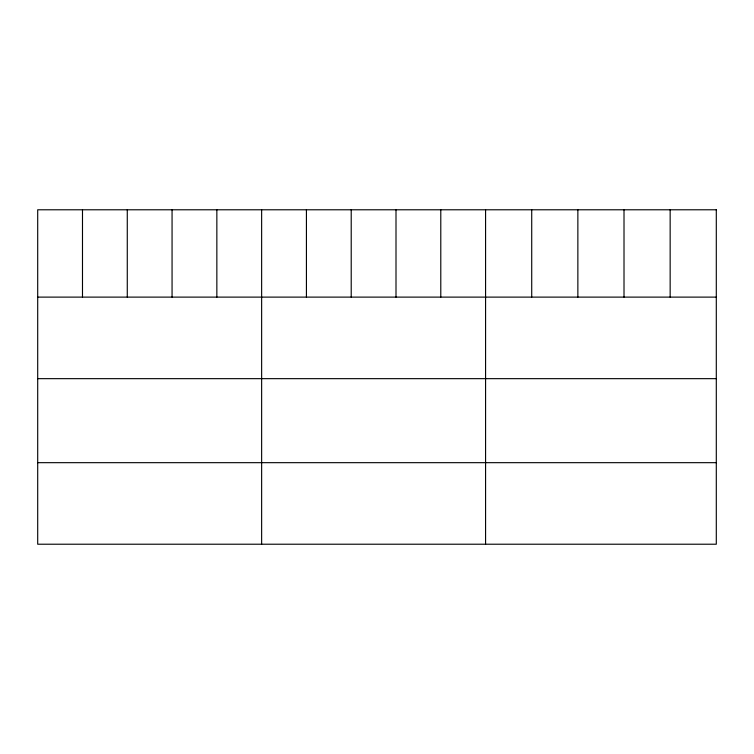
<?xml version="1.0" encoding="UTF-8"?>
<svg xmlns="http://www.w3.org/2000/svg" width="754" height="754" viewBox="0 0 754 754"><rect width="100%" height="100%" fill="white"/><g stroke="black" fill="none" stroke-linecap="round" stroke-linejoin="round"><path stroke-width="1.13" d="M37.7 297.114L716.3 297.114M37.7 378.659L716.3 378.659M37.7 462.673L716.3 462.673M670.155 209.782L670.155 297.114M624.01 209.782L624.01 297.114M577.866 209.782L577.866 297.114M531.721 209.782L531.721 297.114M485.576 209.782L485.576 544.218M440.788 209.782L440.788 297.114M396.001 209.782L396.001 297.114M351.213 209.782L351.213 297.114M306.426 209.782L306.426 297.114M261.638 209.782L261.638 544.218M216.85 209.782L216.85 297.114M172.063 209.782L172.063 297.114M127.275 209.782L127.275 297.114M82.488 209.782L82.488 297.114M716.3 209.782L37.7 209.782L37.7 544.218L716.3 544.218L716.3 209.782"/></g></svg>
